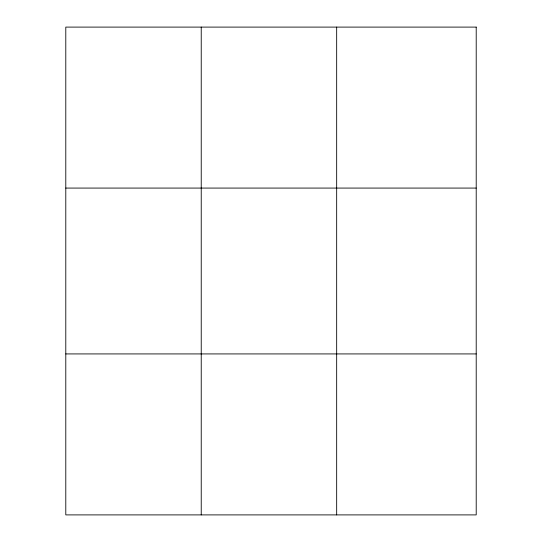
<?xml version="1.0" encoding="UTF-8"?>
<svg xmlns="http://www.w3.org/2000/svg" width="542" height="542" viewBox="0 0 542 542"><rect width="100%" height="100%" fill="white"/><g stroke="black" fill="none" stroke-linecap="round" stroke-linejoin="round"><path stroke-width="0.81" d="M201.231 27.1L201.231 514.9M336.67 27.1L336.67 514.9M65.792 188.074L476.208 188.074M65.792 353.926L476.208 353.926M476.208 27.1L476.208 514.9L65.792 514.9L65.792 27.1L476.208 27.1"/></g></svg>
